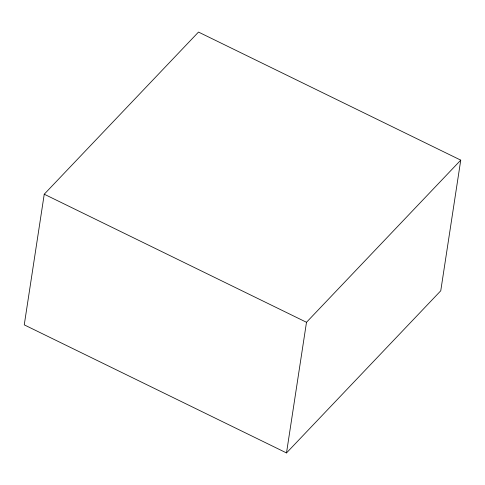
<?xml version="1.0" encoding="UTF-8"?>
<svg xmlns="http://www.w3.org/2000/svg" width="485" height="485" viewBox="0 0 485 485"><rect width="100%" height="100%" fill="white"/><g stroke="black" fill="none" stroke-linecap="round" stroke-linejoin="round"><path stroke-width="0.73" d="M44.244 194.212L24.25 324.859L286.502 452.929L440.756 290.788L460.75 160.141L198.498 32.071L44.244 194.212L306.496 322.282L460.75 160.141M286.502 452.929L306.496 322.282"/></g></svg>
